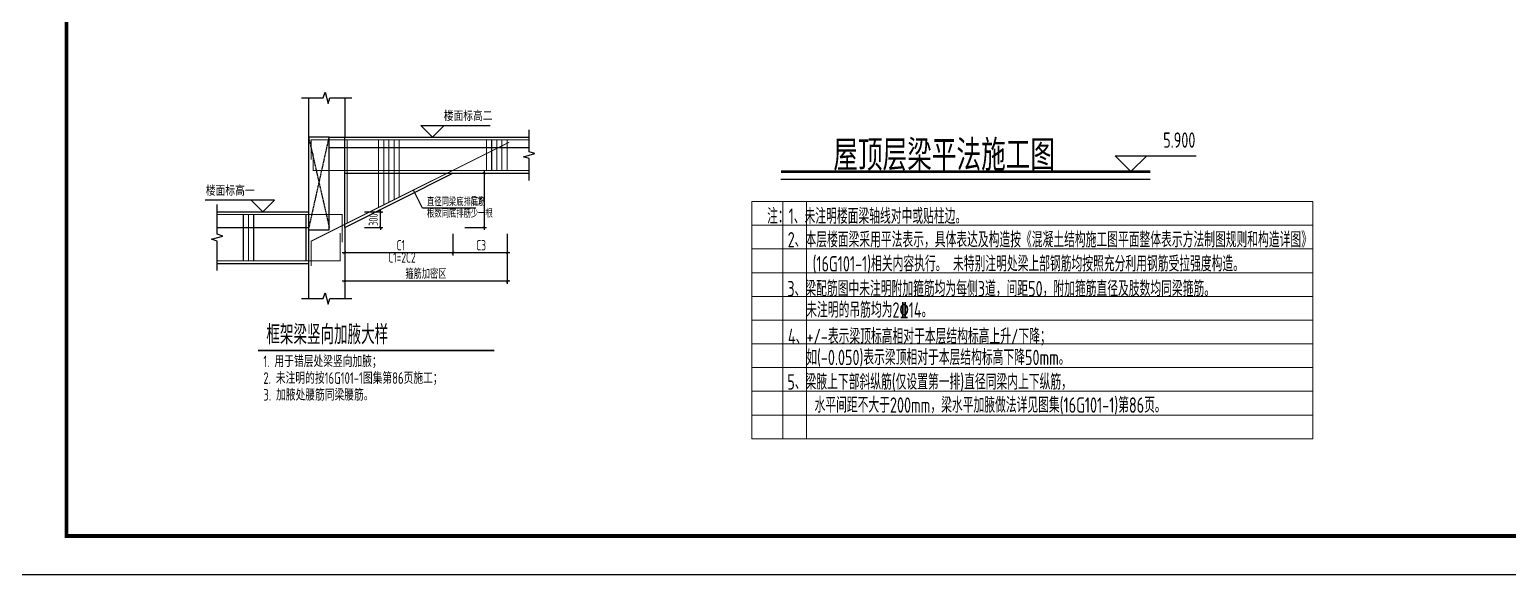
# Model space of a CAD drawing. Extents: x 169490 to 7584583, y -2399407 to 1374371.
# Drawn here: x 3845907 to 3884333, y 661273 to 675435 of the extents above; entities that cross this region are included whole.
import ezdxf
from ezdxf.enums import TextEntityAlignment as Align

# ---------------------------------------------------------------- set-up
doc = ezdxf.new("R2010")
doc.units = 0
doc.header["$LTSCALE"] = 100
doc.linetypes.add('__DASH', pattern=[0.35, 0.25, -0.1])
doc.linetypes.add('DASH', pattern=[0.35, 0.25, -0.1])
doc.layers.get('0').update_dxf_attribs({"linetype": 'CONTINUOUS'})
doc.layers.get('DEFPOINTS').update_dxf_attribs({"linetype": 'CONTINUOUS'})
for name, color, linetype in [('C-K', 7, 'CONTINUOUS'), ('DIM', 3, 'CONTINUOUS'), ('DIM1', 3, 'CONTINUOUS'), ('PUB_DIM', 3, 'CONTINUOUS'), ('PUB_TEXT', 4, 'CONTINUOUS'), ('S-0-TEXT', 7, 'CONTINUOUS'), ('S-DETL-LINE1', 2, 'CONTINUOUS'), ('TEXT', 7, 'CONTINUOUS'), ('THIN', 190, 'CONTINUOUS'), ('ZM-DIM', 7, 'CONTINUOUS'), ('图框', 140, 'CONTINUOUS'), ('文字', 7, 'CONTINUOUS'), ('门编号', 6, 'CONTINUOUS')]:
    doc.layers.add(name, color=color, linetype=linetype)
doc.layers.add('rein', color=10, linetype='CONTINUOUS', lineweight=18)
doc.layers.add('S-1-TEXT', color=7, linetype='CONTINUOUS', lineweight=18)
doc.styles.add('tssd', font='tssdeng.shx', dxfattribs={"width": 0.7, "bigfont": 'hztxt.shx'})
doc.styles.add('TSSD_Dimension', font='Tssdeng.shx', dxfattribs={"width": 0.7, "bigfont": 'tssdchn.shx'})
doc.styles.add('TSSD_Label', font='Tssdeng.shx', dxfattribs={"width": 0.7, "bigfont": 'hztxt.shx'})
doc.styles.add('TSSD_Norm', font='tssdeng.shx', dxfattribs={"bigfont": 'hztxt.shx'})
doc.styles.add('TSSD_REIN', font='tssdeng.shx', dxfattribs={"width": 0.7, "bigfont": 'hztxt.shx'})
doc.dimstyles.new('TSSD_50_100', dxfattribs={"dimtxt": 350, "dimasz": 100, "dimexe": 100, "dimexo": 250, "dimgap": 100, "dimtad": 1, "dimdec": 0, "dimlfac": 0.5, "dimzin": 0, "dimdsep": 46, "dimtxsty": 'TSSD_Dimension', "dimblk": 'ARCHTICK', "dimblk1": 'ARCHTICK', "dimblk2": 'ARCHTICK', "dimcen": 0, "dimdle": 100, "dimclrt": 7, "dimadec": 0, "dimazin": 0, "dimtfac": 1, "dimtdec": 0, "dimtix": 1, "dimtmove": 2, "dimatfit": 3, "dimfxl": 1, "dimtolj": 1, "dimtzin": 0, "dimarcsym": 0})

# ---------------------------------------------------------------- blocks, each defined once
blk = doc.blocks.new('_ARCHTICK')
at = {"const_width": 0.15}
blk.add_lwpolyline([(-0.5, -0.5), (0.5, 0.5)], dxfattribs=at)
blk = doc.blocks.new('*D8080')
at = {"layer": 'DEFPOINTS', "color": 0, "transparency": 16777216}
for p in [(276, 6565), (1140, 6565), (276, 5965)]:
    blk.add_point(p, dxfattribs=at)
at = {"layer": 'DIM', "color": 0, "lineweight": -2, "transparency": 16777216}
for p, q in [((526, 6565), (1240, 6565)), ((1140, 6565), (1140, 6665)), ((1140, 5965), (1140, 6565)), ((526, 5965), (1240, 5965)), ((1140, 5965), (1140, 5865))]:
    blk.add_line(p, q, dxfattribs=at)
at = {"layer": 'DIM', "color": 0, "lineweight": -2, "transparency": 16777216, "xscale": 100, "yscale": 100, "zscale": 100}
for p, rotation in [((1140, 6565), 270), ((1140, 5965), 90)]:
    blk.add_blockref('_ARCHTICK', p, dxfattribs=dict(at, rotation=rotation))
at = {"layer": 'DIM', "color": 7, "transparency": 16777216, "insert": (865, 6265), "char_height": 350, "attachment_point": 5, "rotation": 90, "style": 'TSSD_Dimension'}
blk.add_mtext('\\A1;300', dxfattribs=at)
blk = doc.blocks.new('*D8081')
at = {"layer": 'DEFPOINTS', "color": 0, "transparency": 16777216}
for p in [(4170, 8065), (4170, 5965), (5160, 5965)]:
    blk.add_point(p, dxfattribs=at)
at = {"layer": 'DIM', "color": 0, "lineweight": -2, "transparency": 16777216}
for p, q in [((4420, 8065), (5260, 8065)), ((5160, 8165), (5160, 5865)), ((4420, 5965), (5260, 5965))]:
    blk.add_line(p, q, dxfattribs=at)
at = {"layer": 'DIM', "color": 0, "lineweight": -2, "transparency": 16777216, "xscale": 100, "yscale": 100, "zscale": 100}
for p, rotation in [((5160, 8065), 90), ((5160, 5965), 270)]:
    blk.add_blockref('_ARCHTICK', p, dxfattribs=dict(at, rotation=rotation))
blk = doc.blocks.new('*D8082')
at = {"layer": 'DEFPOINTS', "color": 0, "transparency": 16777216}
for p in [(-245, 5965), (3955, 5965), (-245, 4975)]:
    blk.add_point(p, dxfattribs=at)
at = {"layer": 'DIM', "color": 0, "lineweight": -2, "transparency": 16777216}
for p, q in [((-245, 5715), (-245, 4875)), ((3955, 5715), (3955, 4875)), ((4055, 4975), (-345, 4975))]:
    blk.add_line(p, q, dxfattribs=at)
at = {"layer": 'DIM', "color": 0, "lineweight": -2, "transparency": 16777216, "xscale": 100, "yscale": 100, "zscale": 100, "rotation": 180}
blk.add_blockref('_ARCHTICK', (-245, 4975), dxfattribs=at)
at = {"layer": 'DIM', "color": 0, "lineweight": -2, "transparency": 16777216, "xscale": 100, "yscale": 100, "zscale": 100}
blk.add_blockref('_ARCHTICK', (3955, 4975), dxfattribs=at)
blk = doc.blocks.new('*D8083')
at = {"layer": 'DEFPOINTS', "color": 0, "transparency": 16777216}
for p in [(3955, 5965), (6055, 5965), (3955, 4975)]:
    blk.add_point(p, dxfattribs=at)
at = {"layer": 'DIM', "color": 0, "lineweight": -2, "transparency": 16777216}
for p, q in [((3955, 5715), (3955, 4875)), ((6055, 5715), (6055, 4875)), ((6155, 4975), (3855, 4975))]:
    blk.add_line(p, q, dxfattribs=at)
at = {"layer": 'DIM', "color": 0, "lineweight": -2, "transparency": 16777216, "xscale": 100, "yscale": 100, "zscale": 100, "rotation": 180}
blk.add_blockref('_ARCHTICK', (3955, 4975), dxfattribs=at)
at = {"layer": 'DIM', "color": 0, "lineweight": -2, "transparency": 16777216, "xscale": 100, "yscale": 100, "zscale": 100}
blk.add_blockref('_ARCHTICK', (6055, 4975), dxfattribs=at)
blk = doc.blocks.new('*D8084')
at = {"layer": 'DEFPOINTS', "color": 0, "transparency": 16777216}
for p in [(-245, 5695), (6055, 5695), (-245, 3872)]:
    blk.add_point(p, dxfattribs=at)
at = {"layer": 'DIM', "color": 0, "lineweight": -2, "transparency": 16777216}
for p, q in [((-245, 5445), (-245, 3772)), ((6055, 5445), (6055, 3772)), ((6155, 3872), (-345, 3872))]:
    blk.add_line(p, q, dxfattribs=at)
at = {"layer": 'DIM', "color": 0, "lineweight": -2, "transparency": 16777216, "xscale": 100, "yscale": 100, "zscale": 100, "rotation": 180}
blk.add_blockref('_ARCHTICK', (-245, 3872), dxfattribs=at)
at = {"layer": 'DIM', "color": 0, "lineweight": -2, "transparency": 16777216, "xscale": 100, "yscale": 100, "zscale": 100}
blk.add_blockref('_ARCHTICK', (6055, 3872), dxfattribs=at)
at = {"layer": 'DIM', "color": 7, "transparency": 16777216, "insert": (2905, 4147), "char_height": 350, "attachment_point": 5, "style": 'TSSD_Dimension'}
blk.add_mtext('\\A1;箍筋加密区', dxfattribs=at)
blk = doc.blocks.new('20170828212202')
at = {"layer": 'PUB_DIM'}
for p, q in [((3161, 9465), (2711, 9915)), ((2711, 9915), (5394.4, 9915)), ((3611, 9915), (3161, 9465)), ((-2967.9, 7015), (-5651.3, 7015)), ((-3867.9, 7015), (-3417.9, 6565)), ((-3417.9, 6565), (-2967.9, 7015))]:
    blk.add_line(p, q, dxfattribs=at)
at = {"layer": 'PUB_TEXT', "const_width": 60}
blk.add_lwpolyline([(-3603.9, 1188.5), (5553.7, 1188.5)], dxfattribs=at)
at = {"layer": 'rein', "const_width": 40}
for points in [[(6908.3, 9365), (-1545.2, 9365), (-1545.2, 8593.5)], [(-1545.2, 4466.4), (-1545.2, 5426.8), (6131.2, 9265)], [(-145.2, 6126.8), (-145.2, 9365)], [(1068.8, 6733.8), (1068.8, 9365)], [(1268.8, 6833.8), (1268.8, 9365)], [(1468.8, 6933.8), (1468.8, 9365)], [(1668.8, 7033.8), (1668.8, 9365)], [(1868.8, 7133.8), (1868.8, 9365)], [(5254.8, 8165), (5254.8, 9365)], [(5454.8, 8165), (5454.8, 9365)], [(5654.8, 8165), (5654.8, 9365)], [(5854.8, 8165), (5854.8, 9365)], [(6054.8, 8165), (6054.8, 9365)], [(6908.3, 8165), (-1465.4, 8165), (-1465.4, 8834.4)], [(-5190.6, 6465), (-345.2, 6465), (-345.2, 5380)], [(-4175.7, 4665), (-4175.7, 6465)], [(-3975.7, 4665), (-3975.7, 6465)], [(-3775.7, 4665), (-3775.7, 6465)], [(-1745.2, 4665), (-1745.2, 6465)], [(-5190.6, 4665), (-424.9, 4665), (-424.9, 5749.9)]]:
    blk.add_lwpolyline(points, dxfattribs=at)
at = {"layer": 'S-DETL-LINE1'}
for p, q in [((-1645.2, 10984.8), (-1645.2, 6565)), ((-245.2, 10984.8), (-245.2, 9465)), ((-245.2, 9465), (6908.3, 9465)), ((-245.2, 5965), (3954.8, 8065)), ((3954.8, 8065), (6908.3, 8065)), ((-5190.6, 6565), (-1645.2, 6565)), ((-245.2, 5965), (-245.2, 3202.8)), ((-5190.6, 4565), (-1645.2, 4565)), ((-1645.2, 4565), (-1645.2, 3202.8))]:
    blk.add_line(p, q, dxfattribs=at)
at = {"layer": 'S-DETL-LINE1', "linetype": '__DASH'}
for p, q in [((-1645.2, 5865), (-845.2, 9465)), ((-1645.2, 9465), (-845.2, 5965)), ((-845.2, 9465), (-245.2, 9465)), ((-245.2, 5965), (-245.2, 9465)), ((-245.2, 8065), (3954.8, 8065)), ((-1645.2, 6565), (-1645.2, 4565)), ((-5190.6, 5965), (-1645.2, 5965))]:
    blk.add_line(p, q, dxfattribs=at)
at = {"layer": 'S-DETL-LINE1', "linetype": 'DASH'}
blk.add_line((-845.2, 9065), (6908.3, 9065), dxfattribs=at)
at = {"layer": 'S-DETL-LINE1', "linetype": '__DASH'}
blk.add_lwpolyline([(-845.2, 9465), (-1645.2, 9465), (-1645.2, 5865), (-845.2, 5865)], close=True, dxfattribs=at)
at = {"layer": 'TEXT', "color": 7}
for p, q in [((2774.1, 6710.3), (2423.6, 7411.2)), ((4845.5, 6710.3), (2774.1, 6710.3))]:
    blk.add_line(p, q, dxfattribs=at)
at = {"layer": 'THIN'}
for points in [[(-1925.2, 10984.8), (-1075.2, 10984.8), (-1005.2, 11204.8), (-885.2, 10764.8), (-815.2, 10984.8), (34.8, 10984.8)], [(6908.3, 7785), (6908.3, 8635), (6688.3, 8705), (7128.3, 8825), (6908.3, 8895), (6908.3, 9745)], [(-5190.6, 4285), (-5190.6, 5435), (-5410.6, 5505), (-4970.6, 5625), (-5190.6, 5695), (-5190.6, 6845)], [(-1925.2, 3202.8), (-1075.2, 3202.8), (-1005.2, 3422.8), (-885.2, 2982.8), (-815.2, 3202.8), (34.8, 3202.8)]]:
    blk.add_lwpolyline(points, dxfattribs=at)
at = {"layer": 'DIM1', "color": 7, "style": 'TSSD_Norm', "width": 0.7}
for s, p in [('楼面标高二', (3597, 10088)), ('楼面标高一', (-5630.8, 7188)), ('C\x911', (1766.4, 5070.8)), ('C\x913', (4855.8, 5070.8)), ('C\x911\x90=2C\x912', (1444.5, 4597.3))]:
    blk.add_text(s, height=400, dxfattribs=at).set_placement(p)
blk.add_text('C\x912', height=400, rotation=90, dxfattribs=at).set_placement((5064.3, 6830.8))
at = {"layer": 'PUB_TEXT', "style": 'tssd', "width": 0.7}
blk.add_text('框架梁竖向加腋大样', height=750, dxfattribs=at).set_placement((-3282.4, 1429.4))
at = {"layer": 'TEXT', "color": 7, "style": 'tssd', "width": 0.7}
for s, height, p in [('直径同梁底排底筋', 300, (2946.1, 6791.7)), ('根数同底排筋少一根', 300, (2946.1, 6345.1)), ('1. 用于错层处梁竖向加腋；', 450, (-3398.7, 542.8)), ('2. 未注明的按16G101-1图集第86页施工；', 450, (-3398.7, -107.2)), ('3. 加腋处腰筋同梁腰筋。', 450, (-3398.7, -757.2))]:
    blk.add_text(s, height=height, dxfattribs=at).set_placement(p)
at = {"layer": 'DIM'}
dim = blk.add_linear_dim(base=(5160, 5965), p1=(4170.1, 8065), p2=(4170.1, 5965), angle=90, text=' ', dimstyle='TSSD_50_100', dxfattribs=at)
dim.commit()
dim.dimension.update_dxf_attribs({"geometry": '*D8081', "text_midpoint": (5160, 7015)})
dim = blk.add_linear_dim(base=(1140, 6565), p1=(276.4, 5965), p2=(276.4, 6565), angle=90, dimstyle='TSSD_50_100', dxfattribs=at)
dim.commit()
dim.dimension.update_dxf_attribs({"geometry": '*D8080', "text_midpoint": (865, 6265)})
for base, p1, p2, text, picture, middle in [((-245.2, 4975), (3954.8, 5965), (-245.2, 5965), ' ', '*D8082', (1854.8, 4975)), ((3954.8, 4975), (6054.8, 5965), (3954.8, 5965), ' ', '*D8083', (5004.8, 4975)), ((-245.2, 3872), (6054.8, 5694.7), (-245.2, 5694.7), '箍筋加密区', '*D8084', (2904.8, 4147))]:
    dim = blk.add_linear_dim(base=base, p1=p1, p2=p2, text=text, dimstyle='TSSD_50_100', dxfattribs=at)
    dim.commit()
    dim.dimension.update_dxf_attribs({"geometry": picture, "text_midpoint": middle})
blk = doc.blocks.new('A$C3A62002C')
at = {"layer": 'C-K'}
blk.add_blockref('20170828212202', (5651, 790), dxfattribs=at)

msp = doc.modelspace()

# ---------------------------------------------------------------- linework, layer by layer
at = {"layer": 'S-1-TEXT', "color": 8}
for p, q in [((3879253, 670965.6), (3864676.4, 670965.6)), ((3864676.4, 670965.6), (3864676.4, 664799.2)), ((3865477.3, 670965.6), (3865477.3, 664799.2)), ((3866094.8, 670965.6), (3866094.8, 664799.2)), ((3879253, 670965.6), (3879253, 664799.2)), ((3879253, 670349), (3864676.4, 670349)), ((3879253, 669732.3), (3864676.4, 669732.3)), ((3879253, 669115.7), (3864676.4, 669115.7)), ((3879253, 668499.1), (3864676.4, 668499.1)), ((3879253, 667882.4), (3864676.4, 667882.4)), ((3879253, 667265.8), (3864676.4, 667265.8)), ((3879253, 666649.1), (3864676.4, 666649.1)), ((3879253, 666032.5), (3864676.4, 666032.5)), ((3879253, 665415.9), (3864676.4, 665415.9)), ((3879253, 664799.2), (3864676.4, 664799.2))]:
    msp.add_line(p, q, dxfattribs=at)
at = {"layer": 'THIN'}
for p, q in [((3874525, 671742.8), (3874112.5, 672155.3)), ((3874112.5, 672155.3), (3876215.9, 672155.3)), ((3874525, 671742.8), (3874937.5, 672155.3))]:
    msp.add_line(p, q, dxfattribs=at)
at = {"layer": '图框'}
msp.add_lwpolyline([(3844366.7, 661273), (3903766.7, 661273), (3903766.7, 703273), (3844366.7, 703273)], close=True, dxfattribs=at)
at = {"layer": '图框', "const_width": 100}
msp.add_lwpolyline([(3846866.7, 662273), (3902766.7, 662273), (3902766.7, 702273), (3846866.7, 702273)], close=True, dxfattribs=at)
at = {"layer": '文字'}
msp.add_line((3865431.6, 671546.9), (3875028.3, 671546.9), dxfattribs=at)
at = {"layer": '文字', "const_width": 75}
msp.add_lwpolyline([(3865431.6, 671742.8), (3875028.3, 671742.8)], dxfattribs=at)

# ---------------------------------------------------------------- block references
at = {"layer": 'ZM-DIM', "color": 200, "ltscale": 10, "xscale": 0.67, "yscale": 0.67, "zscale": 0.67}
msp.add_blockref('A$C3A62002C', (3850473.2, 665768.6), dxfattribs=at)

# ---------------------------------------------------------------- texts
at = {"layer": 'S-0-TEXT', "style": 'TSSD_REIN', "width": 0.7}
for s, p in [(' 注：1、未注明楼面梁轴线对中或贴柱边。', (3864900.8, 670385.6, -2339.2)), ('2、本层楼面梁采用平法表示，具体表达及构造按《混凝土结构施工图平面整体表示方法制图规则和构造详图》', (3865605.6, 669772.9, 27253.5)), (' (16G101-1)相关内容执行。 未特别注明处梁上部钢筋均按照充分利用钢筋受拉强度构造。', (3866082.5, 669147.2, 28423.1)), ('3、梁配筋图中未注明附加箍筋均为每侧3道，间距50，附加箍筋直径及肢数均同梁箍筋。', (3865597, 668500.9, 28423.1)), ('未注明的吊筋均为2%%13214。', (3866088.7, 667947.1)), ('4、+/-表示梁顶标高相对于本层结构标高上升/下降；', (3865613.1, 667259, 28423.1)), ('如(-0.050)表示梁顶相对于本层结构标高下降50mm。', (3866088.7, 666713.8)), ('5、梁腋上下部斜纵筋(仅设置第一排)直径同梁内上下纵筋，', (3865597.2, 666076.9, 28423.1)), ('  水平间距不大于200mm，梁水平加腋做法详见图集(16G101-1)第86页。', (3865963.4, 665474.9))]:
    msp.add_text(s, height=400, rotation=359.99983, dxfattribs=at).set_placement(p)
at = {"layer": 'THIN', "style": 'TSSD_Label', "width": 0.7}
msp.add_text('5.900', height=400, dxfattribs=at).set_placement((3876199.1, 672242.5), align=Align.BOTTOM_RIGHT)
at = {"layer": '门编号', "color": 7, "style": 'TSSD_REIN', "width": 0.8}
msp.add_text('屋顶层梁平法施工图', height=800, dxfattribs=at).set_placement((3869671.6, 672205.6), align=Align.MIDDLE)

doc.saveas('drawing.dxf')
